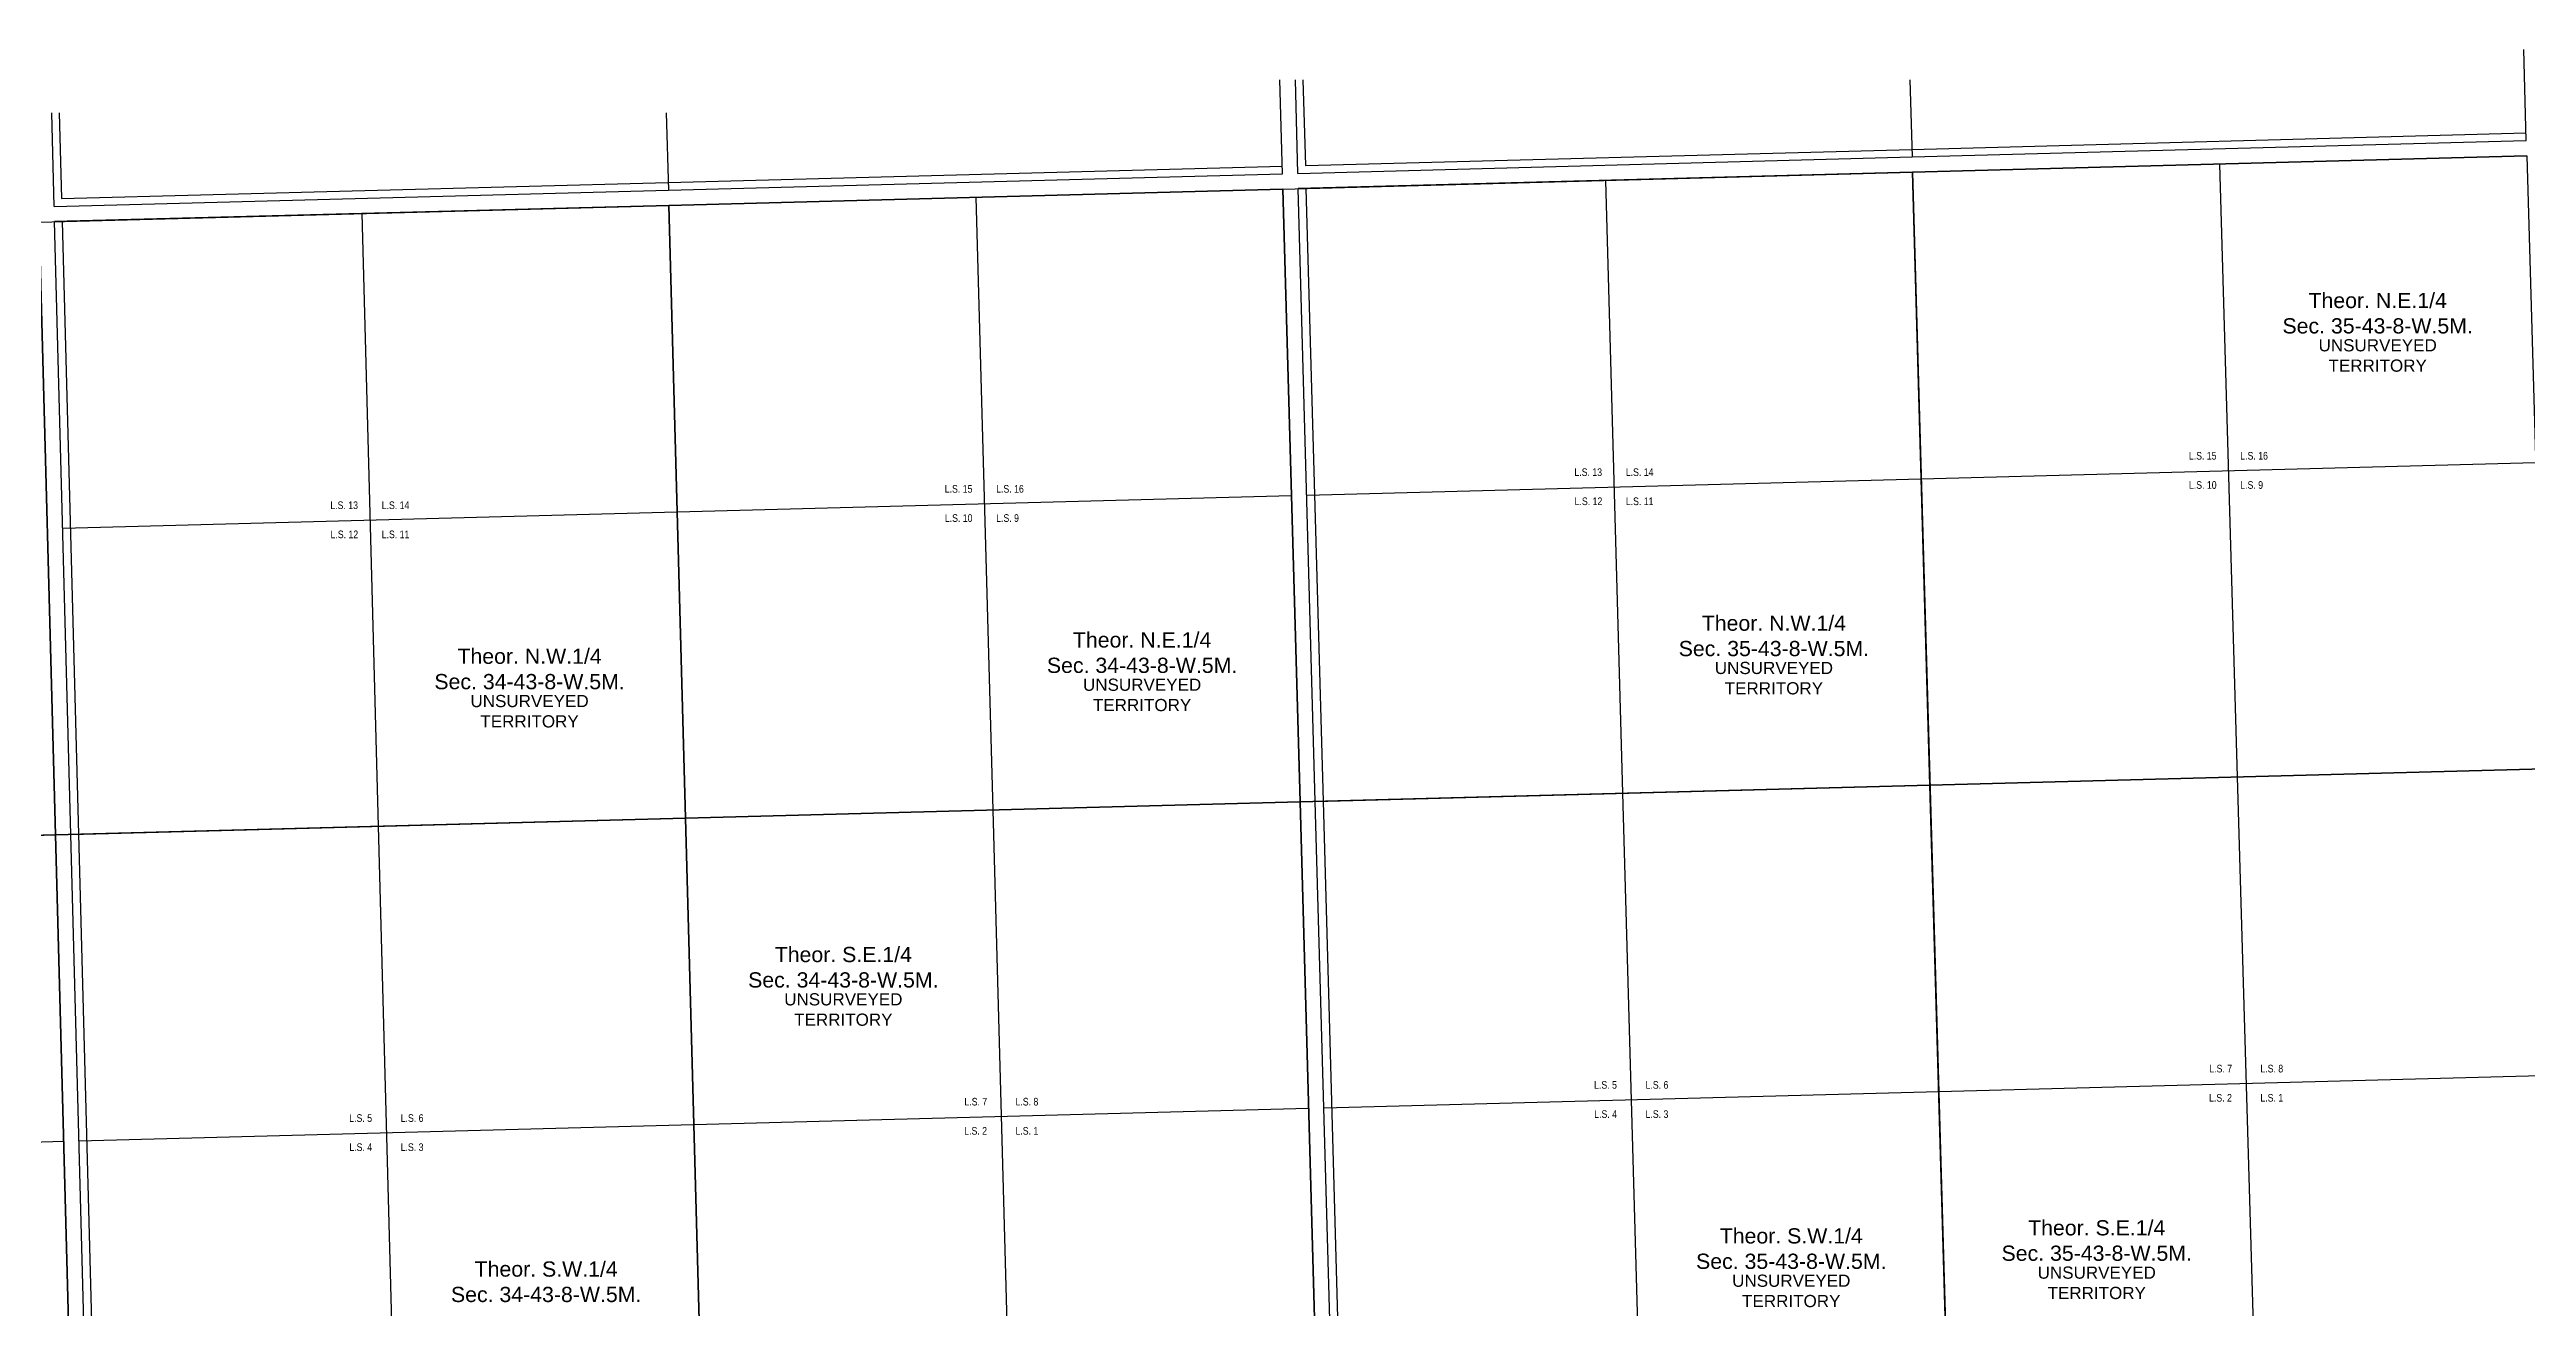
# Model space of a CAD drawing. Header units: millimetres. Extents: x 623951 to 634241, y 5836956 to 5847139.
# Drawn here: x 628959 to 632211, y 5845489 to 5847139 of the extents above; entities that cross this region are included whole.
import ezdxf

# ---------------------------------------------------------------- set-up
doc = ezdxf.new("R2010")
doc.units = ezdxf.units.MM
for name, color, linetype in [('C-SYMBOL', 7, 'Continuous'), ('C-UNS-T', 7, 'Continuous'), ('L-QSEC', 7, 'Continuous'), ('L-QUATER', 30, 'Continuous'), ('L-SECTION-LSD', 7, 'Continuous'), ('L-USEC-0', 1, 'Continuous'), ('L-USEC2012', 3, 'Continuous'), ('L-USEC3018', 5, 'Continuous')]:
    doc.layers.add(name, color=color, linetype=linetype)
doc.styles.add('100L', font='ARIALN.TTF', dxfattribs={"height": 11})
doc.styles.get("Standard").update_dxf_attribs({"font": 'arial.ttf'})

msp = doc.modelspace()

# ---------------------------------------------------------------- linework, layer by layer
at = {"layer": 'L-QSEC'}
for p, q in [((631401.7, 5847099.6), (631404.5, 5846998.3)), ((629769.1, 5847056.2), (629771.8, 5846954.9)), ((631405, 5846978.2), (631450.9, 5845370)), ((629772.3, 5846934.8), (629816.1, 5845326.6)), ((630621.1, 5846152.7), (632234.7, 5846195.6)), ((628987.4, 5846109.3), (630601, 5846152.1)), ((627344.4, 5846065.6), (628967.3, 5846108.7))]:
    msp.add_line(p, q, dxfattribs=at)
at = {"layer": 'L-QUATER'}
for points in [[(630578.6, 5846956.2), (631405, 5846978.2), (631427.9, 5846174.1), (630601, 5846152.1)], [(631405, 5846978.2), (632211.3, 5846999.6), (632234.7, 5846195.6), (631427.9, 5846174.1)], [(629772.3, 5846934.8), (630578.6, 5846956.2), (630601, 5846152.1), (629794.2, 5846130.7)], [(628134.6, 5846891.3), (628946, 5846912.8), (628967.3, 5846108.7), (628155.8, 5846087.2)], [(628946, 5846912.8), (629772.3, 5846934.8), (629794.2, 5846130.7), (628967.3, 5846108.7)], [(631427.9, 5846174.1), (632234.7, 5846195.6), (632258.2, 5845391.5), (631450.9, 5845370)], [(630601, 5846152.1), (631427.9, 5846174.1), (631450.9, 5845370), (630623.4, 5845348.1)], [(628967.3, 5846108.7), (629794.2, 5846130.7), (629816.1, 5845326.6), (628988.7, 5845304.6)], [(629794.2, 5846130.7), (630601, 5846152.1), (630623.4, 5845348.1), (629816.1, 5845326.6)], [(628155.8, 5846087.2), (628967.3, 5846108.7), (628988.7, 5845304.6), (628177.1, 5845283)]]:
    msp.add_lwpolyline(points, close=True, dxfattribs=at)
at = {"layer": 'L-SECTION-LSD'}
for p, q in [((631808.2, 5846988.9), (631831.3, 5846184.8)), ((630175.5, 5846945.5), (630197.6, 5846141.4)), ((631001.9, 5846967.5), (631024.5, 5846163.4)), ((629369.2, 5846924.1), (629390.8, 5846120)), ((631416.5, 5846576.1), (632223, 5846597.6)), ((629783.3, 5846532.7), (630589.8, 5846554.2)), ((630609.9, 5846554.7), (631416.5, 5846576.1)), ((628976.7, 5846511.3), (629783.3, 5846532.7)), ((631024.5, 5846163.4), (631047.2, 5845359.3)), ((631831.3, 5846184.8), (631854.5, 5845380.8)), ((630197.6, 5846141.4), (630219.8, 5845337.3)), ((629390.8, 5846120), (629412.4, 5845315.9)), ((630632.3, 5845750.7), (631439.4, 5845772.1)), ((631439.4, 5845772.1), (632246.5, 5845793.5)), ((629805.2, 5845728.6), (630612.2, 5845750.1)), ((628166.5, 5845685.1), (628978, 5845706.7)), ((628998.1, 5845707.2), (629805.2, 5845728.6))]:
    msp.add_line(p, q, dxfattribs=at)
at = {"layer": 'L-USEC-0'}
for points in [[(632210.7, 5847019.7), (632207.5, 5847139.2)], [(630578.1, 5846976.3), (630574.7, 5847099.6)], [(631405, 5846978.2), (630598.7, 5846956.7)], [(632211.3, 5846999.6), (631405, 5846978.2)], [(630578.6, 5846956.2), (629772.3, 5846934.8)], [(630601, 5846152.1), (630578.6, 5846956.2)], [(628967.3, 5846108.7), (628946, 5846912.8)], [(629772.3, 5846934.8), (628966.1, 5846913.4)], [(630623.4, 5845348.1), (630601, 5846152.1)], [(628988.7, 5845304.6), (628967.3, 5846108.7)]]:
    msp.add_lwpolyline(points, dxfattribs=at)
at = {"layer": 'L-USEC2012'}
for points in [[(630598.2, 5846976.8), (630594.9, 5847099.6)], [(628965.5, 5846933.5), (628962.3, 5847056.2)], [(631404.5, 5846998.3), (632210.7, 5847019.7)], [(629771.8, 5846954.9), (630578.1, 5846976.3)], [(630598.2, 5846976.8), (631404.5, 5846998.3)], [(628965.5, 5846933.5), (629771.8, 5846954.9)], [(630621.1, 5846152.7), (630598.7, 5846956.7)], [(628987.4, 5846109.3), (628966.1, 5846913.4)], [(630643.5, 5845348.6), (630621.1, 5846152.7)], [(629008.8, 5845305.1), (628987.4, 5846109.3)]]:
    msp.add_lwpolyline(points, dxfattribs=at)
at = {"layer": 'L-USEC3018'}
for points in [[(630604.9, 5847099.6), (630608, 5846987.2)], [(628972.3, 5847056.2), (628975.3, 5846943.8)], [(630608, 5846987.2), (631404.2, 5847008.3)], [(631404.2, 5847008.3), (632210.5, 5847029.8)], [(629771.5, 5846964.9), (630577.8, 5846986.4)], [(628975.3, 5846943.8), (629771.5, 5846964.9)], [(630608.8, 5846957), (630631.2, 5846152.9)], [(628976.1, 5846913.6), (628997.5, 5846109.5)], [(630631.2, 5846152.9), (630653.6, 5845348.9)], [(628997.5, 5846109.5), (629018.8, 5845305.4)]]:
    msp.add_lwpolyline(points, dxfattribs=at)

# ---------------------------------------------------------------- texts
at = {"layer": 'C-SYMBOL', "color": 3, "char_height": 20, "attachment_point": 5}
for s, insert in [('Theor. N.E.1/4\\PSec. 35-43-8-W.5M.', (632015.7, 5846793.2)), ('Theor. N.W.1/4\\PSec. 35-43-8-W.5M.', (631223.1, 5846369.8)), ('Theor. N.E.1/4\\PSec. 34-43-8-W.5M.', (630393.7, 5846347.8)), ('Theor. N.W.1/4\\PSec. 34-43-8-W.5M.', (629589.6, 5846326.4)), ('Theor. S.E.1/4\\PSec. 34-43-8-W.5M.', (630001.5, 5845935)), ('Theor. S.W.1/4\\PSec. 35-43-8-W.5M.', (631245.9, 5845565.8)), ('Theor. S.E.1/4\\PSec. 35-43-8-W.5M.', (631646.9, 5845576.4)), ('Theor. S.W.1/4\\PSec. 34-43-8-W.5M.', (629611.4, 5845522.3))]:
    msp.add_mtext(s, dxfattribs=dict(at, insert=insert))
at = {"layer": 'C-UNS-T', "color": 3, "char_height": 16, "attachment_point": 2}
for insert in [(632015.7, 5846759.2), (631223.1, 5846335.8), (629589.6, 5846292.4), (630393.7, 5846313.8), (630001.5, 5845901), (631646.9, 5845542.4), (631245.9, 5845531.8)]:
    msp.add_mtext('UNSURVEYED\\PTERRITORY', dxfattribs=dict(at, insert=insert))

# ---------------------------------------------------------------- next in the draw order: texts
at = {"layer": 'L-SECTION-LSD', "char_height": 10, "attachment_point": 1, "style": '100L', "bg_fill": 3, "box_fill_scale": 1.5, "bg_fill_color": 256, "bg_fill_transparency": 0}
for s, width, insert in [('\\pxqr;L.S. 15', 36.859, (631767.3, 5846611.2)), ('\\pxql;L.S. 16', 36.941, (631835.3, 5846611.2)), ('\\pxqr;L.S. 13', 36.834, (630960.7, 5846589.7)), ('L.S. 14', 36.998, (631028.7, 5846589.7)), ('\\pxqr;L.S. 13', 36.834, (629327.5, 5846546.3)), ('L.S. 14', 36.998, (629395.5, 5846546.3)), ('\\pxqr;L.S. 15', 36.859, (630134.1, 5846567.8)), ('\\pxql;L.S. 16', 36.941, (630202.1, 5846567.8)), ('\\pxqr;L.S. 12', 37.112, (630960.7, 5846551.5)), ('\\pxql;L.S. 11', 36.449, (631028.7, 5846551.5)), ('\\pxqr;L.S. 10', 36.954, (631767.3, 5846572.9)), ('\\pxql;L.S. 9', 30.527, (631835.3, 5846572.9)), ('\\pxqr;L.S. 10', 36.954, (630134.1, 5846529.5)), ('\\pxql;L.S. 9', 30.527, (630202.1, 5846529.5)), ('\\pxqr;L.S. 12', 37.112, (629327.5, 5846508.1)), ('\\pxql;L.S. 11', 36.449, (629395.5, 5846508.1)), ('\\pxqr;L.S. 7', 30.88, (631793.7, 5845807.1)), ('L.S. 8', 30.401, (631861.7, 5845807.1)), ('\\pxqr;L.S. 5', 30.401, (630986.6, 5845785.7)), ('\\pxql;L.S. 6', 30.483, (631054.6, 5845785.7)), ('\\pxqr;L.S. 2', 30.653, (631793.7, 5845768.8)), ('L.S. 1', 29.991, (631861.7, 5845768.8)), ('\\pxqr;L.S. 5', 30.401, (629352.4, 5845742.2)), ('\\pxql;L.S. 6', 30.483, (629420.4, 5845742.2)), ('\\pxqr;L.S. 7', 30.88, (630159.5, 5845763.7)), ('L.S. 8', 30.401, (630227.5, 5845763.7)), ('\\pxqr;L.S. 4', 30.54, (630986.6, 5845747.4)), ('\\pxql;L.S. 3', 30.376, (631054.6, 5845747.4)), ('\\pxqr;L.S. 4', 30.54, (629352.4, 5845704)), ('\\pxql;L.S. 3', 30.376, (629420.4, 5845704)), ('\\pxqr;L.S. 2', 30.653, (630159.5, 5845725.4)), ('L.S. 1', 29.991, (630227.5, 5845725.4))]:
    msp.add_mtext_dynamic_manual_height_columns(s, width=width, gutter_width=55, heights=[0], dxfattribs=dict(at, insert=insert))

doc.saveas('drawing.dxf')
